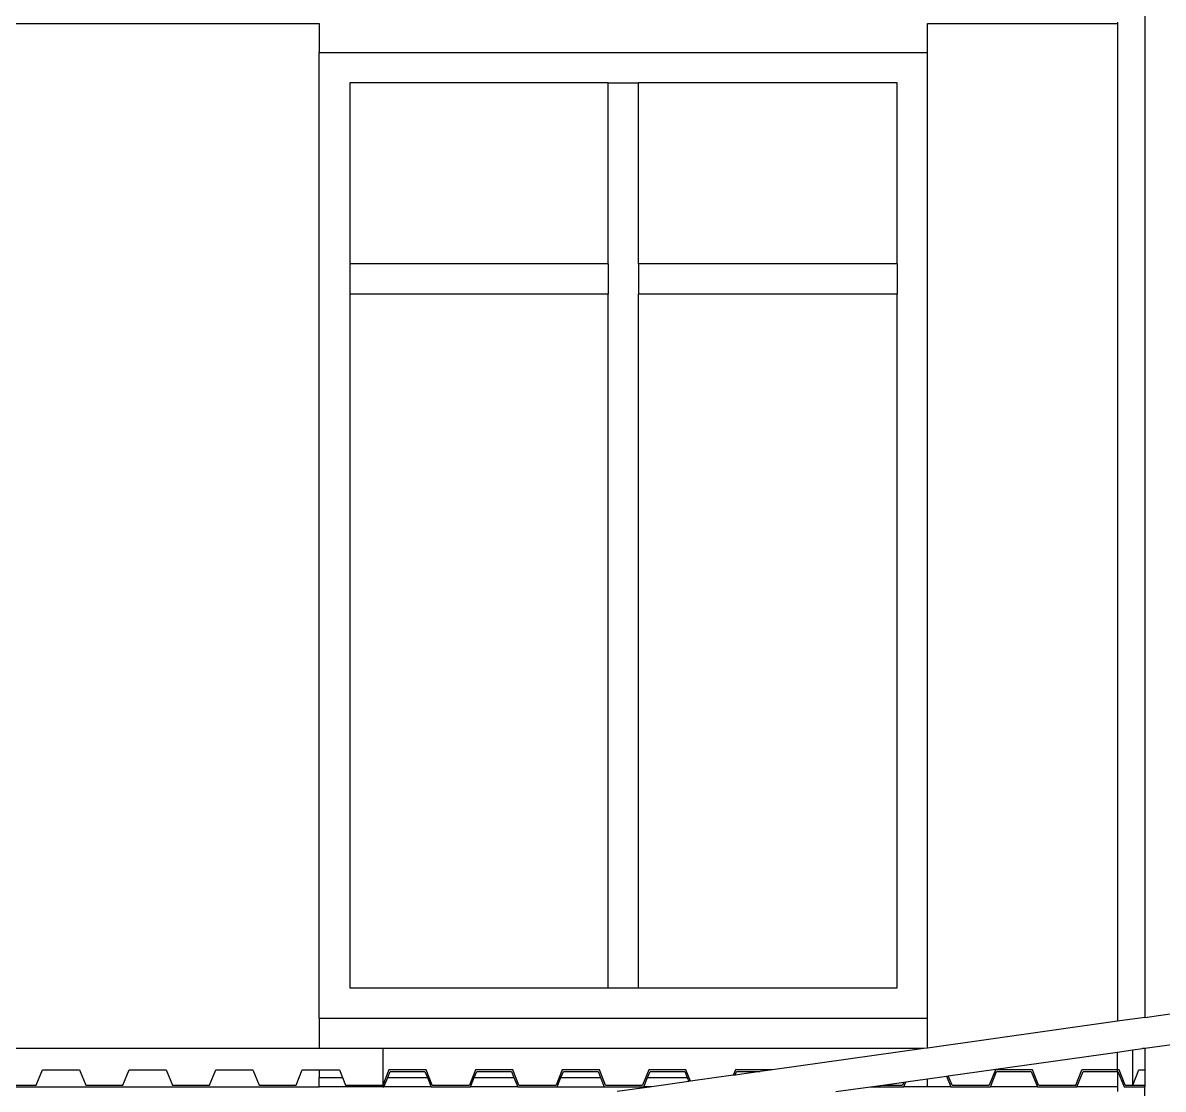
# Model space of a CAD drawing. Extents: x -101 to 101, y -14 to 18.
# Drawn here: x 34.838 to 38.588, y 11.187 to 14.693 of the extents above; entities that cross this region are included whole.
import ezdxf

# ---------------------------------------------------------------- set-up
doc = ezdxf.new("R2010")
doc.units = 0
doc.layers.get('0').update_dxf_attribs({"linetype": 'CONTINUOUS'})

msp = doc.modelspace()

# ---------------------------------------------------------------- linework, layer by layer
for p, q in [((38.5277, 17.2598), (38.5277, 11.4233)), ((34.6627, 14.6912), (35.8127, 14.6912)), ((35.8127, 14.6912), (35.8127, 14.5955)), ((37.8127, 14.6912), (38.4377, 14.6912)), ((37.8127, 14.5955), (37.8127, 14.6912)), ((38.4377, 14.6955), (38.4377, 14.6912)), ((38.4377, 14.6912), (38.4377, 11.4107)), ((35.8127, 11.4212), (35.8127, 14.5955)), ((35.8127, 14.5955), (37.8127, 14.5955)), ((37.8127, 11.4212), (37.8127, 14.5955)), ((35.9127, 14.4955), (35.9127, 13.9012)), ((36.7627, 14.4955), (35.9127, 14.4955)), ((36.7627, 14.4955), (36.8627, 14.4955)), ((36.7627, 13.9012), (36.7627, 14.4955)), ((37.7127, 14.4955), (36.8627, 14.4955)), ((36.8627, 13.9012), (36.8627, 14.4955)), ((37.7127, 13.9012), (37.7127, 14.4955)), ((36.7627, 13.9012), (35.9127, 13.9012)), ((35.9127, 13.9012), (35.9127, 13.8012)), ((36.7627, 13.9012), (36.7627, 13.8012)), ((37.7127, 13.9012), (36.8627, 13.9012)), ((36.8627, 13.9012), (36.8627, 13.8012)), ((37.7127, 13.9012), (37.7127, 13.8012)), ((36.7627, 13.8012), (35.9127, 13.8012)), ((35.9127, 13.8012), (35.9127, 11.5212)), ((36.7627, 11.5212), (36.7627, 13.8012)), ((37.7127, 13.8012), (36.8627, 13.8012)), ((36.8627, 11.5212), (36.8627, 13.8012)), ((37.7127, 11.5212), (37.7127, 13.8012)), ((35.9127, 11.5212), (36.7627, 11.5212)), ((36.7627, 11.5212), (36.8627, 11.5212)), ((36.8627, 11.5212), (37.7127, 11.5212)), ((38.5277, 11.4233), (38.6477, 11.4402)), ((35.8127, 11.4212), (37.8127, 11.4212)), ((35.8127, 11.4212), (35.8127, 11.3212)), ((37.8127, 11.3228), (37.8127, 11.4212)), ((38.4377, 11.4107), (37.8127, 11.3228)), ((38.5277, 11.4233), (38.4377, 11.4107)), ((38.5277, 11.3224), (38.6477, 11.3392)), ((35.8127, 11.3212), (34.6627, 11.3212)), ((36.0214, 11.3212), (35.8127, 11.3212)), ((36.0214, 11.3212), (36.0214, 11.2012)), ((37.801, 11.3212), (36.0214, 11.3212)), ((36.0214, 11.3212), (36.0214, 11.2012)), ((37.801, 11.3212), (37.3029, 11.2512)), ((37.8127, 11.3228), (37.801, 11.3212)), ((37.881, 11.2315), (38.4377, 11.3097)), ((38.4377, 11.3097), (38.4877, 11.3167)), ((38.4377, 11.2512), (38.4377, 11.3097)), ((38.4877, 11.3167), (38.5195, 11.3212)), ((38.4877, 11.2012), (38.4877, 11.3167)), ((38.5195, 11.3212), (38.5277, 11.3224)), ((38.5277, 11.3212), (38.5195, 11.3212)), ((38.5277, 11.3224), (38.5277, 11.3212)), ((38.5277, 11.3212), (38.5277, 11.2512)), ((34.882, 11.2012), (34.9024, 11.2512)), ((34.9024, 11.2512), (35.0244, 11.2512)), ((35.0244, 11.2512), (35.0448, 11.2012)), ((35.1669, 11.2012), (35.1872, 11.2512)), ((35.1872, 11.2512), (35.3093, 11.2512)), ((35.3093, 11.2512), (35.3296, 11.2012)), ((35.4517, 11.2012), (35.4721, 11.2512)), ((35.4721, 11.2512), (35.5941, 11.2512)), ((35.5941, 11.2512), (35.6145, 11.2012)), ((35.7366, 11.2012), (35.7569, 11.2512)), ((35.7569, 11.2512), (35.8127, 11.2512)), ((35.8127, 11.2512), (35.879, 11.2512)), ((35.8127, 11.2512), (35.8127, 11.2255)), ((35.879, 11.2512), (35.8895, 11.2255)), ((36.0418, 11.2512), (36.0214, 11.2012)), ((36.1639, 11.2512), (36.0418, 11.2512)), ((36.1842, 11.2012), (36.1639, 11.2512)), ((36.3266, 11.2512), (36.3063, 11.2012)), ((36.4487, 11.2512), (36.3266, 11.2512)), ((36.4691, 11.2012), (36.4487, 11.2512)), ((36.6115, 11.2512), (36.5911, 11.2012)), ((36.7336, 11.2512), (36.6115, 11.2512)), ((36.7539, 11.2012), (36.7336, 11.2512)), ((36.8963, 11.2512), (36.876, 11.2012)), ((37.0184, 11.2512), (36.8963, 11.2512)), ((37.0338, 11.2134), (37.0184, 11.2512)), ((37.1812, 11.2512), (37.1738, 11.2331)), ((37.3029, 11.2512), (37.1812, 11.2512)), ((37.3029, 11.2512), (37.2622, 11.2455)), ((38.0358, 11.2512), (38.0154, 11.2012)), ((38.1579, 11.2512), (38.0358, 11.2512)), ((38.1782, 11.2012), (38.1579, 11.2512)), ((38.3003, 11.2012), (38.3206, 11.2512)), ((38.4377, 11.2512), (38.3206, 11.2512)), ((38.4427, 11.2512), (38.4377, 11.2512)), ((38.4377, 11.2455), (38.4377, 11.2512)), ((38.4631, 11.2012), (38.4427, 11.2512)), ((38.4877, 11.2012), (38.5081, 11.2512)), ((38.5081, 11.2512), (38.5277, 11.2512)), ((38.5277, 11.2512), (38.5277, 11.2012)), ((35.8127, 11.1955), (35.8127, 11.2255)), ((35.8127, 11.2255), (35.8895, 11.2255)), ((35.8895, 11.2255), (35.8994, 11.2012)), ((36.0254, 11.1955), (36.0376, 11.2255)), ((36.0376, 11.2255), (36.0457, 11.2455)), ((36.0376, 11.2255), (36.1681, 11.2255)), ((36.0457, 11.2455), (36.1599, 11.2455)), ((36.1599, 11.2455), (36.1681, 11.2255)), ((36.1681, 11.2255), (36.1803, 11.1955)), ((36.3102, 11.1955), (36.3224, 11.2255)), ((36.3224, 11.2255), (36.3306, 11.2455)), ((36.3224, 11.2255), (36.4529, 11.2255)), ((36.3306, 11.2455), (36.4448, 11.2455)), ((36.4448, 11.2455), (36.4529, 11.2255)), ((36.4529, 11.2255), (36.4651, 11.1955)), ((36.5951, 11.1955), (36.6073, 11.2255)), ((36.6073, 11.2255), (36.6154, 11.2455)), ((36.6073, 11.2255), (36.7378, 11.2255)), ((36.6154, 11.2455), (36.7296, 11.2455)), ((36.7296, 11.2455), (36.7378, 11.2255)), ((36.7378, 11.2255), (36.75, 11.1955)), ((36.8799, 11.1955), (36.8922, 11.2255)), ((36.8922, 11.2255), (36.9003, 11.2455)), ((36.8922, 11.2255), (37.0226, 11.2255)), ((36.9003, 11.2455), (37.0145, 11.2455)), ((37.0279, 11.2125), (36.9064, 11.1955)), ((37.0145, 11.2455), (37.0226, 11.2255)), ((37.0226, 11.2255), (37.0279, 11.2125)), ((37.0338, 11.2134), (37.0279, 11.2125)), ((37.1738, 11.2331), (37.0338, 11.2134)), ((37.1805, 11.234), (37.1738, 11.2331)), ((37.1805, 11.234), (37.1851, 11.2455)), ((37.2622, 11.2455), (37.1805, 11.234)), ((37.1851, 11.2455), (37.2622, 11.2455)), ((37.7412, 11.2118), (37.8127, 11.2219)), ((37.8127, 11.2219), (37.8751, 11.2306)), ((37.8127, 11.1955), (37.8127, 11.2219)), ((37.8751, 11.2306), (37.881, 11.2315)), ((37.8751, 11.2306), (37.8894, 11.1955)), ((37.8933, 11.2012), (37.881, 11.2315)), ((38.0194, 11.1955), (38.0397, 11.2455)), ((38.0397, 11.2455), (38.1539, 11.2455)), ((38.1539, 11.2455), (38.1743, 11.1955)), ((38.3042, 11.1955), (38.3246, 11.2455)), ((38.3246, 11.2455), (38.4377, 11.2455)), ((38.4377, 11.2455), (38.4377, 11.1955)), ((38.4377, 11.2455), (38.4388, 11.2455)), ((38.4388, 11.2455), (38.4591, 11.1955)), ((34.6627, 11.1955), (35.8127, 11.1955)), ((34.7599, 11.2012), (34.882, 11.2012)), ((35.0448, 11.2012), (35.1669, 11.2012)), ((35.3296, 11.2012), (35.4517, 11.2012)), ((35.6145, 11.2012), (35.7366, 11.2012)), ((36.0214, 11.1955), (35.8127, 11.1955)), ((35.8994, 11.2012), (36.0214, 11.2012)), ((36.0214, 11.2012), (36.0214, 11.1955)), ((36.0214, 11.1955), (36.0254, 11.1955)), ((36.1803, 11.1955), (36.0254, 11.1955)), ((36.0264, 11.1955), (36.0263, 11.1977)), ((36.1803, 11.1955), (36.3102, 11.1955)), ((36.1842, 11.2012), (36.3063, 11.2012)), ((36.4651, 11.1955), (36.3102, 11.1955)), ((36.4651, 11.1955), (36.5951, 11.1955)), ((36.4691, 11.2012), (36.5911, 11.2012)), ((36.5951, 11.1955), (36.75, 11.1955)), ((36.75, 11.1955), (36.8799, 11.1955)), ((36.7539, 11.2012), (36.876, 11.2012)), ((36.9064, 11.1955), (36.7926, 11.1795)), ((36.9064, 11.1955), (36.8799, 11.1955)), ((37.5111, 11.1795), (37.6249, 11.1955)), ((37.6249, 11.1955), (37.6657, 11.2012)), ((37.6249, 11.1955), (37.7345, 11.1955)), ((37.6657, 11.2012), (37.7345, 11.2109)), ((37.6657, 11.2012), (37.7306, 11.2012)), ((37.7345, 11.2109), (37.7306, 11.2012)), ((37.7345, 11.1955), (37.7412, 11.2118)), ((37.7345, 11.2109), (37.7412, 11.2118)), ((37.8127, 11.1955), (37.7345, 11.1955)), ((37.8894, 11.1955), (37.8127, 11.1955)), ((37.8894, 11.1955), (38.0194, 11.1955)), ((37.8933, 11.2012), (38.0154, 11.2012)), ((38.1743, 11.1955), (38.0194, 11.1955)), ((38.1743, 11.1955), (38.3042, 11.1955)), ((38.1782, 11.2012), (38.3003, 11.2012)), ((38.4377, 11.1955), (38.3042, 11.1955)), ((38.4377, 11.1955), (38.4377, 11.1795)), ((38.4591, 11.1955), (38.5277, 11.1955)), ((38.4631, 11.2012), (38.4877, 11.2012)), ((38.4877, 11.2012), (38.5277, 11.2012)), ((38.5277, 11.2012), (38.5277, 11.1955)), ((38.5277, 10.1434), (38.5277, 11.1955))]:
    msp.add_line(p, q)

doc.saveas('drawing.dxf')
